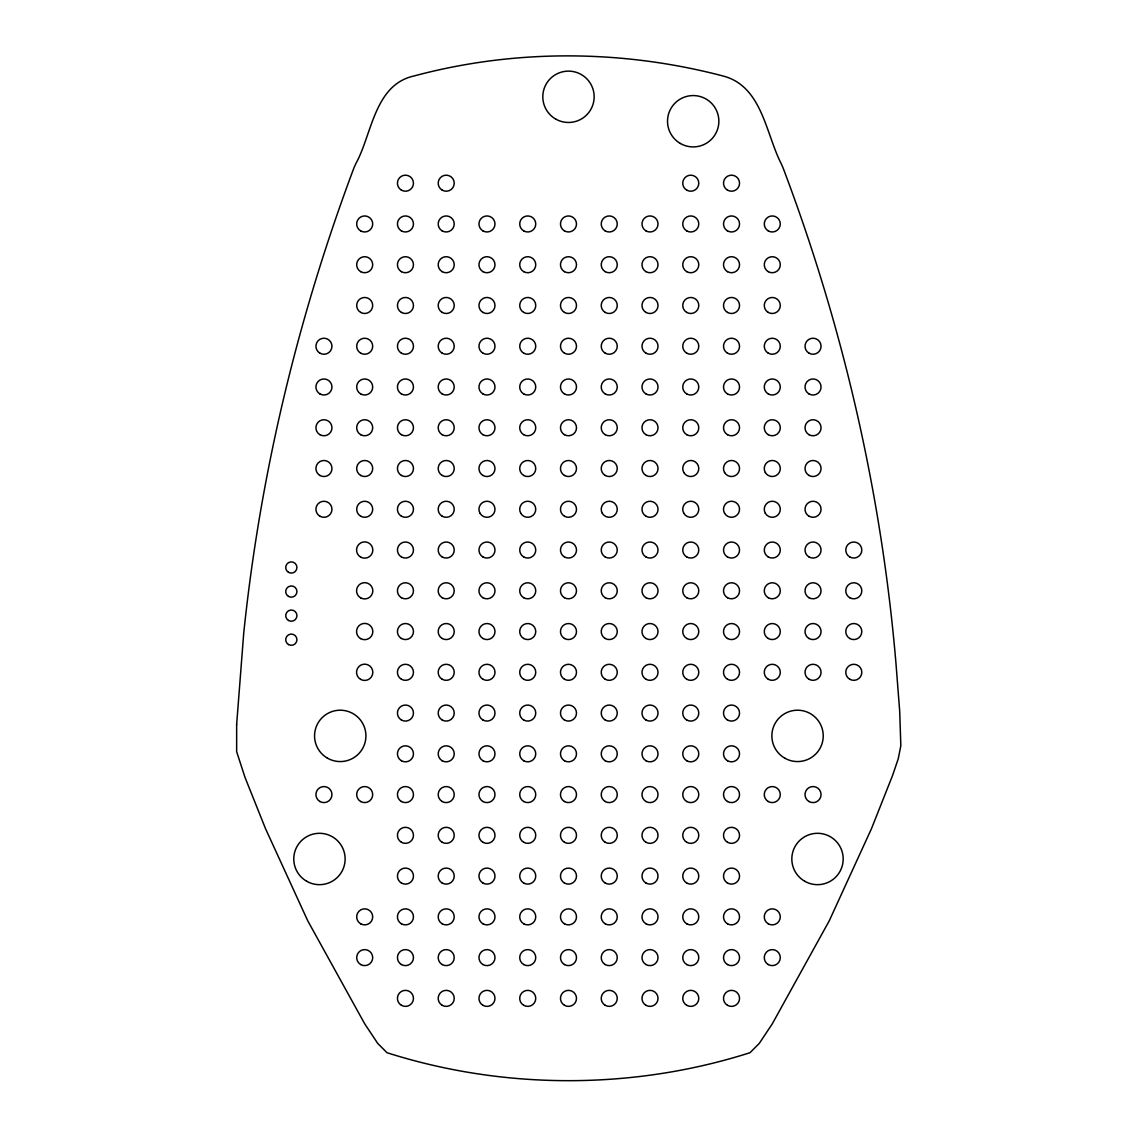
<?xml version="1.0" encoding="UTF-8"?>
<svg xmlns="http://www.w3.org/2000/svg" width="1137" height="1137" viewBox="0 0 1137 1137"><rect width="100%" height="100%" fill="white"/><g stroke="black" fill="none" stroke-linecap="round" stroke-linejoin="round"><path stroke-width="1.5" d="M236.652 724.397L236.652 751.671L244.995 777.353L265.532 828.702L307.743 920.799L364.707 1023.826L377.711 1043.396L387.006 1052.706C503.933 1089.971 633.082 1090.028 749.994 1052.706L759.289 1043.396L772.293 1023.826L829.257 920.799L871.468 828.702L892.644 775.263L898.258 758.734L900.831 745.73L899.708 711.392L896.013 663.894C881.644 494.154 843.228 326.689 782.881 167.409L781.119 163.557C765.613 132.873 761.875 85.886 722.876 75.952C622.124 49.502 514.805 48.877 414.124 75.952C374.272 84.593 371.998 134.507 355.881 163.557L354.119 167.409C297.823 317.251 260.245 474.001 243.716 633.252L236.652 724.397M401.432 964.56A8.03 8.03 0 0 0 413.47 957.624A8.03 8.03 0 0 0 401.432 950.674A8.03 8.03 0 0 0 401.432 964.56M523.716 434.704A8.03 8.03 0 0 0 535.754 427.754A8.03 8.03 0 0 0 523.716 420.804A8.03 8.03 0 0 0 523.716 434.704M523.716 556.974A8.03 8.03 0 0 0 535.754 550.024A8.03 8.03 0 0 0 523.716 543.088A8.03 8.03 0 0 0 523.716 556.974M555.652 119.03A25.668 25.668 0 0 0 594.154 96.787A25.668 25.668 0 0 0 555.652 74.559A25.668 25.668 0 0 0 555.652 119.03M680.367 143.475A25.668 25.668 0 0 0 718.868 121.247A25.668 25.668 0 0 0 680.367 99.004A25.668 25.668 0 0 0 680.367 143.475M784.715 758.123A25.668 25.668 0 0 0 823.231 735.881A25.668 25.668 0 0 0 784.715 713.652A25.668 25.668 0 0 0 784.715 758.123M306.62 881.218A25.668 25.668 0 0 0 345.136 858.975A25.668 25.668 0 0 0 306.62 836.747A25.668 25.668 0 0 0 306.62 881.218M804.669 881.218A25.668 25.668 0 0 0 843.185 858.975A25.668 25.668 0 0 0 804.669 836.747A25.668 25.668 0 0 0 804.669 881.218M327.399 758.123A25.668 25.668 0 0 0 365.915 735.881A25.668 25.668 0 0 0 327.399 713.652A25.668 25.668 0 0 0 327.399 758.123M401.432 556.974A8.03 8.03 0 0 0 413.47 550.024A8.03 8.03 0 0 0 401.432 543.088A8.03 8.03 0 0 0 401.432 556.974M401.432 597.735A8.03 8.03 0 0 0 413.47 590.785A8.03 8.03 0 0 0 401.432 583.835A8.03 8.03 0 0 0 401.432 597.735M401.432 638.497A8.03 8.03 0 0 0 413.47 631.547A8.03 8.03 0 0 0 401.432 624.597A8.03 8.03 0 0 0 401.432 638.497M401.432 679.258A8.03 8.03 0 0 0 413.47 672.308A8.03 8.03 0 0 0 401.432 665.358A8.03 8.03 0 0 0 401.432 679.258M401.432 720.019A8.03 8.03 0 0 0 413.47 713.07A8.03 8.03 0 0 0 401.432 706.12A8.03 8.03 0 0 0 401.432 720.019M401.432 760.767A8.03 8.03 0 0 0 413.47 753.817A8.03 8.03 0 0 0 401.432 746.881A8.03 8.03 0 0 0 401.432 760.767M442.194 760.767A8.03 8.03 0 0 0 454.231 753.817A8.03 8.03 0 0 0 442.194 746.881A8.03 8.03 0 0 0 442.194 760.767M442.194 720.019A8.03 8.03 0 0 0 454.231 713.07A8.03 8.03 0 0 0 442.194 706.12A8.03 8.03 0 0 0 442.194 720.019M442.194 679.258A8.03 8.03 0 0 0 454.231 672.308A8.03 8.03 0 0 0 442.194 665.358A8.03 8.03 0 0 0 442.194 679.258M442.194 638.497A8.03 8.03 0 0 0 454.231 631.547A8.03 8.03 0 0 0 442.194 624.597A8.03 8.03 0 0 0 442.194 638.497M442.194 597.735A8.03 8.03 0 0 0 454.231 590.785A8.03 8.03 0 0 0 442.194 583.835A8.03 8.03 0 0 0 442.194 597.735M442.194 556.974A8.03 8.03 0 0 0 454.231 550.024A8.03 8.03 0 0 0 442.194 543.088A8.03 8.03 0 0 0 442.194 556.974M442.194 516.226A8.03 8.03 0 0 0 454.231 509.277A8.03 8.03 0 0 0 442.194 502.327A8.03 8.03 0 0 0 442.194 516.226M401.432 516.226A8.03 8.03 0 0 0 413.47 509.277A8.03 8.03 0 0 0 401.432 502.327A8.03 8.03 0 0 0 401.432 516.226M360.685 516.226A8.03 8.03 0 0 0 372.709 509.277A8.03 8.03 0 0 0 360.685 502.327A8.03 8.03 0 0 0 360.685 516.226M360.685 475.465A8.03 8.03 0 0 0 372.709 468.515A8.03 8.03 0 0 0 360.685 461.565A8.03 8.03 0 0 0 360.685 475.465M401.432 475.465A8.03 8.03 0 0 0 413.47 468.515A8.03 8.03 0 0 0 401.432 461.565A8.03 8.03 0 0 0 401.432 475.465M442.194 475.465A8.03 8.03 0 0 0 454.231 468.515A8.03 8.03 0 0 0 442.194 461.565A8.03 8.03 0 0 0 442.194 475.465M482.955 475.465A8.03 8.03 0 0 0 494.993 468.515A8.03 8.03 0 0 0 482.955 461.565A8.03 8.03 0 0 0 482.955 475.465M480.013 513.284A8.03 8.03 0 0 0 493.913 513.284A8.03 8.03 0 0 0 486.963 501.246A8.03 8.03 0 0 0 480.013 513.284M482.955 556.974A8.03 8.03 0 0 0 494.993 550.024A8.03 8.03 0 0 0 482.955 543.088A8.03 8.03 0 0 0 482.955 556.974M482.955 597.735A8.03 8.03 0 0 0 494.993 590.785A8.03 8.03 0 0 0 482.955 583.835A8.03 8.03 0 0 0 482.955 597.735M482.955 638.497A8.03 8.03 0 0 0 494.993 631.547A8.03 8.03 0 0 0 482.955 624.597A8.03 8.03 0 0 0 482.955 638.497M482.955 679.258A8.03 8.03 0 0 0 494.993 672.308A8.03 8.03 0 0 0 482.955 665.358A8.03 8.03 0 0 0 482.955 679.258M482.955 720.019A8.03 8.03 0 0 0 494.993 713.07A8.03 8.03 0 0 0 482.955 706.12A8.03 8.03 0 0 0 482.955 720.019M482.955 760.767A8.03 8.03 0 0 0 494.993 753.817A8.03 8.03 0 0 0 482.955 746.881A8.03 8.03 0 0 0 482.955 760.767M564.478 760.767A8.03 8.03 0 0 0 576.502 753.817A8.03 8.03 0 0 0 564.478 746.881A8.03 8.03 0 0 0 564.478 760.767M523.716 760.767A8.03 8.03 0 0 0 535.754 753.817A8.03 8.03 0 0 0 523.716 746.881A8.03 8.03 0 0 0 523.716 760.767M523.716 720.019A8.03 8.03 0 0 0 535.754 713.07A8.03 8.03 0 0 0 523.716 706.12A8.03 8.03 0 0 0 523.716 720.019M523.716 679.258A8.03 8.03 0 0 0 535.754 672.308A8.03 8.03 0 0 0 523.716 665.358A8.03 8.03 0 0 0 523.716 679.258M523.716 638.497A8.03 8.03 0 0 0 535.754 631.547A8.03 8.03 0 0 0 523.716 624.597A8.03 8.03 0 0 0 523.716 638.497M523.716 597.735A8.03 8.03 0 0 0 535.754 590.785A8.03 8.03 0 0 0 523.716 583.835A8.03 8.03 0 0 0 523.716 597.735M520.774 513.284A8.03 8.03 0 0 0 534.674 513.284A8.03 8.03 0 0 0 527.724 501.246A8.03 8.03 0 0 0 520.774 513.284M523.716 475.465A8.03 8.03 0 0 0 535.754 468.515A8.03 8.03 0 0 0 523.716 461.565A8.03 8.03 0 0 0 523.716 475.465M482.955 434.704A8.03 8.03 0 0 0 494.993 427.754A8.03 8.03 0 0 0 482.955 420.804A8.03 8.03 0 0 0 482.955 434.704M442.194 434.704A8.03 8.03 0 0 0 454.231 427.754A8.03 8.03 0 0 0 442.194 420.804A8.03 8.03 0 0 0 442.194 434.704M401.432 434.704A8.03 8.03 0 0 0 413.47 427.754A8.03 8.03 0 0 0 401.432 420.804A8.03 8.03 0 0 0 401.432 434.704M360.685 434.704A8.03 8.03 0 0 0 372.709 427.754A8.03 8.03 0 0 0 360.685 420.804A8.03 8.03 0 0 0 360.685 434.704M319.923 434.704A8.03 8.03 0 0 0 331.961 427.754A8.03 8.03 0 0 0 319.923 420.804A8.03 8.03 0 0 0 319.923 434.704M319.923 475.465A8.03 8.03 0 0 0 331.961 468.515A8.03 8.03 0 0 0 319.923 461.565A8.03 8.03 0 0 0 319.923 475.465M319.923 516.226A8.03 8.03 0 0 0 331.961 509.277A8.03 8.03 0 0 0 319.923 502.327A8.03 8.03 0 0 0 319.923 516.226M564.478 434.704A8.03 8.03 0 0 0 576.502 427.754A8.03 8.03 0 0 0 564.478 420.804A8.03 8.03 0 0 0 564.478 434.704M564.478 516.226A8.03 8.03 0 0 0 576.502 509.277A8.03 8.03 0 0 0 564.478 502.327A8.03 8.03 0 0 0 564.478 516.226M564.478 475.465A8.03 8.03 0 0 0 576.502 468.515A8.03 8.03 0 0 0 564.478 461.565A8.03 8.03 0 0 0 564.478 475.465M564.478 556.974A8.03 8.03 0 0 0 576.502 550.024A8.03 8.03 0 0 0 564.478 543.088A8.03 8.03 0 0 0 564.478 556.974M564.478 597.735A8.03 8.03 0 0 0 576.502 590.785A8.03 8.03 0 0 0 564.478 583.835A8.03 8.03 0 0 0 564.478 597.735M564.478 638.497A8.03 8.03 0 0 0 576.502 631.547A8.03 8.03 0 0 0 564.478 624.597A8.03 8.03 0 0 0 564.478 638.497M564.478 679.258A8.03 8.03 0 0 0 576.502 672.308A8.03 8.03 0 0 0 564.478 665.358A8.03 8.03 0 0 0 564.478 679.258M564.478 720.019A8.03 8.03 0 0 0 576.502 713.07A8.03 8.03 0 0 0 564.478 706.12A8.03 8.03 0 0 0 564.478 720.019M605.225 760.767A8.03 8.03 0 0 0 617.263 753.817A8.03 8.03 0 0 0 605.225 746.881A8.03 8.03 0 0 0 605.225 760.767M605.225 720.019A8.03 8.03 0 0 0 617.263 713.07A8.03 8.03 0 0 0 605.225 706.12A8.03 8.03 0 0 0 605.225 720.019M605.225 679.258A8.03 8.03 0 0 0 617.263 672.308A8.03 8.03 0 0 0 605.225 665.358A8.03 8.03 0 0 0 605.225 679.258M605.225 638.497A8.03 8.03 0 0 0 617.263 631.547A8.03 8.03 0 0 0 605.225 624.597A8.03 8.03 0 0 0 605.225 638.497M605.225 597.735A8.03 8.03 0 0 0 617.263 590.785A8.03 8.03 0 0 0 605.225 583.835A8.03 8.03 0 0 0 605.225 597.735M602.297 513.284A8.03 8.03 0 0 0 616.197 513.284A8.03 8.03 0 0 0 609.247 501.246A8.03 8.03 0 0 0 602.297 513.284M605.225 475.465A8.03 8.03 0 0 0 617.263 468.515A8.03 8.03 0 0 0 605.225 461.565A8.03 8.03 0 0 0 605.225 475.465M605.225 434.704A8.03 8.03 0 0 0 617.263 427.754A8.03 8.03 0 0 0 605.225 420.804A8.03 8.03 0 0 0 605.225 434.704M645.987 434.704A8.03 8.03 0 0 0 658.025 427.754A8.03 8.03 0 0 0 645.987 420.804A8.03 8.03 0 0 0 645.987 434.704M645.987 475.465A8.03 8.03 0 0 0 658.025 468.515A8.03 8.03 0 0 0 645.987 461.565A8.03 8.03 0 0 0 645.987 475.465M645.987 516.226A8.03 8.03 0 0 0 658.025 509.277A8.03 8.03 0 0 0 645.987 502.327A8.03 8.03 0 0 0 645.987 516.226M605.225 556.974A8.03 8.03 0 0 0 617.263 550.024A8.03 8.03 0 0 0 605.225 543.088A8.03 8.03 0 0 0 605.225 556.974M645.987 556.974A8.03 8.03 0 0 0 658.025 550.024A8.03 8.03 0 0 0 645.987 543.088A8.03 8.03 0 0 0 645.987 556.974M645.987 597.735A8.03 8.03 0 0 0 658.025 590.785A8.03 8.03 0 0 0 645.987 583.835A8.03 8.03 0 0 0 645.987 597.735M645.987 638.497A8.03 8.03 0 0 0 658.025 631.547A8.03 8.03 0 0 0 645.987 624.597A8.03 8.03 0 0 0 645.987 638.497M645.987 679.258A8.03 8.03 0 0 0 658.025 672.308A8.03 8.03 0 0 0 645.987 665.358A8.03 8.03 0 0 0 645.987 679.258M645.987 720.019A8.03 8.03 0 0 0 658.025 713.07A8.03 8.03 0 0 0 645.987 706.12A8.03 8.03 0 0 0 645.987 720.019M645.987 760.767A8.03 8.03 0 0 0 658.025 753.817A8.03 8.03 0 0 0 645.987 746.881A8.03 8.03 0 0 0 645.987 760.767M727.509 760.767A8.03 8.03 0 0 0 739.547 753.817A8.03 8.03 0 0 0 727.509 746.881A8.03 8.03 0 0 0 727.509 760.767M686.748 760.767A8.03 8.03 0 0 0 698.786 753.817A8.03 8.03 0 0 0 686.748 746.881A8.03 8.03 0 0 0 686.748 760.767M686.748 720.019A8.03 8.03 0 0 0 698.786 713.07A8.03 8.03 0 0 0 686.748 706.12A8.03 8.03 0 0 0 686.748 720.019M686.748 679.258A8.03 8.03 0 0 0 698.786 672.308A8.03 8.03 0 0 0 686.748 665.358A8.03 8.03 0 0 0 686.748 679.258M686.748 638.497A8.03 8.03 0 0 0 698.786 631.547A8.03 8.03 0 0 0 686.748 624.597A8.03 8.03 0 0 0 686.748 638.497M686.748 597.735A8.03 8.03 0 0 0 698.786 590.785A8.03 8.03 0 0 0 686.748 583.835A8.03 8.03 0 0 0 686.748 597.735M686.748 556.974A8.03 8.03 0 0 0 698.786 550.024A8.03 8.03 0 0 0 686.748 543.088A8.03 8.03 0 0 0 686.748 556.974M683.806 513.284A8.03 8.03 0 0 0 697.706 513.284A8.03 8.03 0 0 0 690.756 501.246A8.03 8.03 0 0 0 683.806 513.284M683.806 472.523A8.03 8.03 0 0 0 697.706 472.523A8.03 8.03 0 0 0 690.756 460.485A8.03 8.03 0 0 0 683.806 472.523M686.748 434.704A8.03 8.03 0 0 0 698.786 427.754A8.03 8.03 0 0 0 686.748 420.804A8.03 8.03 0 0 0 686.748 434.704M727.509 434.704A8.03 8.03 0 0 0 739.547 427.754A8.03 8.03 0 0 0 727.509 420.804A8.03 8.03 0 0 0 727.509 434.704M724.567 472.523A8.03 8.03 0 0 0 738.467 472.523A8.03 8.03 0 0 0 731.517 460.485A8.03 8.03 0 0 0 724.567 472.523M724.567 513.284A8.03 8.03 0 0 0 738.467 513.284A8.03 8.03 0 0 0 731.517 501.246A8.03 8.03 0 0 0 724.567 513.284M727.509 597.735A8.03 8.03 0 0 0 739.547 590.785A8.03 8.03 0 0 0 727.509 583.835A8.03 8.03 0 0 0 727.509 597.735M727.509 638.497A8.03 8.03 0 0 0 739.547 631.547A8.03 8.03 0 0 0 727.509 624.597A8.03 8.03 0 0 0 727.509 638.497M727.509 679.258A8.03 8.03 0 0 0 739.547 672.308A8.03 8.03 0 0 0 727.509 665.358A8.03 8.03 0 0 0 727.509 679.258M727.509 720.019A8.03 8.03 0 0 0 739.547 713.07A8.03 8.03 0 0 0 727.509 706.12A8.03 8.03 0 0 0 727.509 720.019M727.509 556.974A8.03 8.03 0 0 0 739.547 550.024A8.03 8.03 0 0 0 727.509 543.088A8.03 8.03 0 0 0 727.509 556.974M768.271 434.704A8.03 8.03 0 0 0 780.295 427.754A8.03 8.03 0 0 0 768.271 420.804A8.03 8.03 0 0 0 768.271 434.704M765.329 472.523A8.03 8.03 0 0 0 779.229 472.523A8.03 8.03 0 0 0 772.279 460.485A8.03 8.03 0 0 0 765.329 472.523M765.329 513.284A8.03 8.03 0 0 0 779.229 513.284A8.03 8.03 0 0 0 772.279 501.246A8.03 8.03 0 0 0 765.329 513.284M768.271 556.974A8.03 8.03 0 0 0 780.295 550.024A8.03 8.03 0 0 0 768.271 543.088A8.03 8.03 0 0 0 768.271 556.974M768.271 597.735A8.03 8.03 0 0 0 780.295 590.785A8.03 8.03 0 0 0 768.271 583.835A8.03 8.03 0 0 0 768.271 597.735M768.271 638.497A8.03 8.03 0 0 0 780.295 631.547A8.03 8.03 0 0 0 768.271 624.597A8.03 8.03 0 0 0 768.271 638.497M768.271 679.258A8.03 8.03 0 0 0 780.295 672.308A8.03 8.03 0 0 0 768.271 665.358A8.03 8.03 0 0 0 768.271 679.258M809.018 679.258A8.03 8.03 0 0 0 821.056 672.308A8.03 8.03 0 0 0 809.018 665.358A8.03 8.03 0 0 0 809.018 679.258M809.018 638.497A8.03 8.03 0 0 0 821.056 631.547A8.03 8.03 0 0 0 809.018 624.597A8.03 8.03 0 0 0 809.018 638.497M809.018 597.735A8.03 8.03 0 0 0 821.056 590.785A8.03 8.03 0 0 0 809.018 583.835A8.03 8.03 0 0 0 809.018 597.735M809.018 556.974A8.03 8.03 0 0 0 821.056 550.024A8.03 8.03 0 0 0 809.018 543.088A8.03 8.03 0 0 0 809.018 556.974M809.018 516.226A8.03 8.03 0 0 0 821.056 509.277A8.03 8.03 0 0 0 809.018 502.327A8.03 8.03 0 0 0 809.018 516.226M809.018 475.465A8.03 8.03 0 0 0 821.056 468.515A8.03 8.03 0 0 0 809.018 461.565A8.03 8.03 0 0 0 809.018 475.465M809.018 434.704A8.03 8.03 0 0 0 821.056 427.754A8.03 8.03 0 0 0 809.018 420.804A8.03 8.03 0 0 0 809.018 434.704M849.78 556.974A8.03 8.03 0 0 0 861.818 550.024A8.03 8.03 0 0 0 849.78 543.088A8.03 8.03 0 0 0 849.78 556.974M849.78 597.735A8.03 8.03 0 0 0 861.818 590.785A8.03 8.03 0 0 0 849.78 583.835A8.03 8.03 0 0 0 849.78 597.735M849.78 638.497A8.03 8.03 0 0 0 861.818 631.547A8.03 8.03 0 0 0 849.78 624.597A8.03 8.03 0 0 0 849.78 638.497M849.78 679.258A8.03 8.03 0 0 0 861.818 672.308A8.03 8.03 0 0 0 849.78 665.358A8.03 8.03 0 0 0 849.78 679.258M727.509 801.528A8.03 8.03 0 0 0 739.547 794.578A8.03 8.03 0 0 0 727.509 787.628A8.03 8.03 0 0 0 727.509 801.528M727.509 842.29A8.03 8.03 0 0 0 739.547 835.34A8.03 8.03 0 0 0 727.509 828.39A8.03 8.03 0 0 0 727.509 842.29M727.509 883.051A8.03 8.03 0 0 0 739.547 876.101A8.03 8.03 0 0 0 727.509 869.151A8.03 8.03 0 0 0 727.509 883.051M727.509 923.812A8.03 8.03 0 0 0 739.547 916.863A8.03 8.03 0 0 0 727.509 909.913A8.03 8.03 0 0 0 727.509 923.812M686.748 801.528A8.03 8.03 0 0 0 698.786 794.578A8.03 8.03 0 0 0 686.748 787.628A8.03 8.03 0 0 0 686.748 801.528M605.225 801.528A8.03 8.03 0 0 0 617.263 794.578A8.03 8.03 0 0 0 605.225 787.628A8.03 8.03 0 0 0 605.225 801.528M645.987 801.528A8.03 8.03 0 0 0 658.025 794.578A8.03 8.03 0 0 0 645.987 787.628A8.03 8.03 0 0 0 645.987 801.528M564.478 801.528A8.03 8.03 0 0 0 576.502 794.578A8.03 8.03 0 0 0 564.478 787.628A8.03 8.03 0 0 0 564.478 801.528M523.716 801.528A8.03 8.03 0 0 0 535.754 794.578A8.03 8.03 0 0 0 523.716 787.628A8.03 8.03 0 0 0 523.716 801.528M482.955 801.528A8.03 8.03 0 0 0 494.993 794.578A8.03 8.03 0 0 0 482.955 787.628A8.03 8.03 0 0 0 482.955 801.528M442.194 801.528A8.03 8.03 0 0 0 454.231 794.578A8.03 8.03 0 0 0 442.194 787.628A8.03 8.03 0 0 0 442.194 801.528M401.432 801.528A8.03 8.03 0 0 0 413.47 794.578A8.03 8.03 0 0 0 401.432 787.628A8.03 8.03 0 0 0 401.432 801.528M401.432 842.29A8.03 8.03 0 0 0 413.47 835.34A8.03 8.03 0 0 0 401.432 828.39A8.03 8.03 0 0 0 401.432 842.29M401.432 883.051A8.03 8.03 0 0 0 413.47 876.101A8.03 8.03 0 0 0 401.432 869.151A8.03 8.03 0 0 0 401.432 883.051M401.432 923.812A8.03 8.03 0 0 0 413.47 916.863A8.03 8.03 0 0 0 401.432 909.913A8.03 8.03 0 0 0 401.432 923.812M442.194 923.812A8.03 8.03 0 0 0 454.231 916.863A8.03 8.03 0 0 0 442.194 909.913A8.03 8.03 0 0 0 442.194 923.812M442.194 883.051A8.03 8.03 0 0 0 454.231 876.101A8.03 8.03 0 0 0 442.194 869.151A8.03 8.03 0 0 0 442.194 883.051M442.194 842.29A8.03 8.03 0 0 0 454.231 835.34A8.03 8.03 0 0 0 442.194 828.39A8.03 8.03 0 0 0 442.194 842.29M482.955 842.29A8.03 8.03 0 0 0 494.993 835.34A8.03 8.03 0 0 0 482.955 828.39A8.03 8.03 0 0 0 482.955 842.29M564.478 842.29A8.03 8.03 0 0 0 576.502 835.34A8.03 8.03 0 0 0 564.478 828.39A8.03 8.03 0 0 0 564.478 842.29M523.716 842.29A8.03 8.03 0 0 0 535.754 835.34A8.03 8.03 0 0 0 523.716 828.39A8.03 8.03 0 0 0 523.716 842.29M605.225 842.29A8.03 8.03 0 0 0 617.263 835.34A8.03 8.03 0 0 0 605.225 828.39A8.03 8.03 0 0 0 605.225 842.29M645.987 842.29A8.03 8.03 0 0 0 658.025 835.34A8.03 8.03 0 0 0 645.987 828.39A8.03 8.03 0 0 0 645.987 842.29M686.748 842.29A8.03 8.03 0 0 0 698.786 835.34A8.03 8.03 0 0 0 686.748 828.39A8.03 8.03 0 0 0 686.748 842.29M686.748 883.051A8.03 8.03 0 0 0 698.786 876.101A8.03 8.03 0 0 0 686.748 869.151A8.03 8.03 0 0 0 686.748 883.051M645.987 883.051A8.03 8.03 0 0 0 658.025 876.101A8.03 8.03 0 0 0 645.987 869.151A8.03 8.03 0 0 0 645.987 883.051M605.225 883.051A8.03 8.03 0 0 0 617.263 876.101A8.03 8.03 0 0 0 605.225 869.151A8.03 8.03 0 0 0 605.225 883.051M564.478 883.051A8.03 8.03 0 0 0 576.502 876.101A8.03 8.03 0 0 0 564.478 869.151A8.03 8.03 0 0 0 564.478 883.051M523.716 883.051A8.03 8.03 0 0 0 535.754 876.101A8.03 8.03 0 0 0 523.716 869.151A8.03 8.03 0 0 0 523.716 883.051M482.955 883.051A8.03 8.03 0 0 0 494.993 876.101A8.03 8.03 0 0 0 482.955 869.151A8.03 8.03 0 0 0 482.955 883.051M482.955 923.812A8.03 8.03 0 0 0 494.993 916.863A8.03 8.03 0 0 0 482.955 909.913A8.03 8.03 0 0 0 482.955 923.812M564.478 923.812A8.03 8.03 0 0 0 576.502 916.863A8.03 8.03 0 0 0 564.478 909.913A8.03 8.03 0 0 0 564.478 923.812M523.716 923.812A8.03 8.03 0 0 0 535.754 916.863A8.03 8.03 0 0 0 523.716 909.913A8.03 8.03 0 0 0 523.716 923.812M605.225 923.812A8.03 8.03 0 0 0 617.263 916.863A8.03 8.03 0 0 0 605.225 909.913A8.03 8.03 0 0 0 605.225 923.812M645.987 923.812A8.03 8.03 0 0 0 658.025 916.863A8.03 8.03 0 0 0 645.987 909.913A8.03 8.03 0 0 0 645.987 923.812M686.748 923.812A8.03 8.03 0 0 0 698.786 916.863A8.03 8.03 0 0 0 686.748 909.913A8.03 8.03 0 0 0 686.748 923.812M727.509 964.56A8.03 8.03 0 0 0 739.547 957.624A8.03 8.03 0 0 0 727.509 950.674A8.03 8.03 0 0 0 727.509 964.56M727.509 1005.321A8.03 8.03 0 0 0 739.547 998.371A8.03 8.03 0 0 0 727.509 991.421A8.03 8.03 0 0 0 727.509 1005.321M686.748 1005.321A8.03 8.03 0 0 0 698.786 998.371A8.03 8.03 0 0 0 686.748 991.421A8.03 8.03 0 0 0 686.748 1005.321M645.987 1005.321A8.03 8.03 0 0 0 658.025 998.371A8.03 8.03 0 0 0 645.987 991.421A8.03 8.03 0 0 0 645.987 1005.321M564.478 1005.321A8.03 8.03 0 0 0 576.502 998.371A8.03 8.03 0 0 0 564.478 991.421A8.03 8.03 0 0 0 564.478 1005.321M482.955 1005.321A8.03 8.03 0 0 0 494.993 998.371A8.03 8.03 0 0 0 482.955 991.421A8.03 8.03 0 0 0 482.955 1005.321M442.194 1005.321A8.03 8.03 0 0 0 454.231 998.371A8.03 8.03 0 0 0 442.194 991.421A8.03 8.03 0 0 0 442.194 1005.321M401.432 1005.321A8.03 8.03 0 0 0 413.47 998.371A8.03 8.03 0 0 0 401.432 991.421A8.03 8.03 0 0 0 401.432 1005.321M442.194 964.56A8.03 8.03 0 0 0 454.231 957.624A8.03 8.03 0 0 0 442.194 950.674A8.03 8.03 0 0 0 442.194 964.56M482.955 964.56A8.03 8.03 0 0 0 494.993 957.624A8.03 8.03 0 0 0 482.955 950.674A8.03 8.03 0 0 0 482.955 964.56M523.716 964.56A8.03 8.03 0 0 0 535.754 957.624A8.03 8.03 0 0 0 523.716 950.674A8.03 8.03 0 0 0 523.716 964.56M564.478 964.56A8.03 8.03 0 0 0 576.502 957.624A8.03 8.03 0 0 0 564.478 950.674A8.03 8.03 0 0 0 564.478 964.56M605.225 964.56A8.03 8.03 0 0 0 617.263 957.624A8.03 8.03 0 0 0 605.225 950.674A8.03 8.03 0 0 0 605.225 964.56M645.987 964.56A8.03 8.03 0 0 0 658.025 957.624A8.03 8.03 0 0 0 645.987 950.674A8.03 8.03 0 0 0 645.987 964.56M686.748 964.56A8.03 8.03 0 0 0 698.786 957.624A8.03 8.03 0 0 0 686.748 950.674A8.03 8.03 0 0 0 686.748 964.56M605.225 1005.321A8.03 8.03 0 0 0 617.263 998.371A8.03 8.03 0 0 0 605.225 991.421A8.03 8.03 0 0 0 605.225 1005.321M523.716 1005.321A8.03 8.03 0 0 0 535.754 998.371A8.03 8.03 0 0 0 523.716 991.421A8.03 8.03 0 0 0 523.716 1005.321M360.685 964.56A8.03 8.03 0 0 0 372.709 957.624A8.03 8.03 0 0 0 360.685 950.674A8.03 8.03 0 0 0 360.685 964.56M360.685 923.812A8.03 8.03 0 0 0 372.709 916.863A8.03 8.03 0 0 0 360.685 909.913A8.03 8.03 0 0 0 360.685 923.812M360.685 801.528A8.03 8.03 0 0 0 372.709 794.578A8.03 8.03 0 0 0 360.685 787.628A8.03 8.03 0 0 0 360.685 801.528M768.271 801.528A8.03 8.03 0 0 0 780.295 794.578A8.03 8.03 0 0 0 768.271 787.628A8.03 8.03 0 0 0 768.271 801.528M768.271 923.812A8.03 8.03 0 0 0 780.295 916.863A8.03 8.03 0 0 0 768.271 909.913A8.03 8.03 0 0 0 768.271 923.812M768.271 964.56A8.03 8.03 0 0 0 780.295 957.624A8.03 8.03 0 0 0 768.271 950.674A8.03 8.03 0 0 0 768.271 964.56M319.923 393.942A8.03 8.03 0 0 0 331.961 386.992A8.03 8.03 0 0 0 319.923 380.042A8.03 8.03 0 0 0 319.923 393.942M360.685 393.942A8.03 8.03 0 0 0 372.709 386.992A8.03 8.03 0 0 0 360.685 380.042A8.03 8.03 0 0 0 360.685 393.942M401.432 393.942A8.03 8.03 0 0 0 413.47 386.992A8.03 8.03 0 0 0 401.432 380.042A8.03 8.03 0 0 0 401.432 393.942M442.194 393.942A8.03 8.03 0 0 0 454.231 386.992A8.03 8.03 0 0 0 442.194 380.042A8.03 8.03 0 0 0 442.194 393.942M482.955 393.942A8.03 8.03 0 0 0 494.993 386.992A8.03 8.03 0 0 0 482.955 380.042A8.03 8.03 0 0 0 482.955 393.942M523.716 393.942A8.03 8.03 0 0 0 535.754 386.992A8.03 8.03 0 0 0 523.716 380.042A8.03 8.03 0 0 0 523.716 393.942M564.478 393.942A8.03 8.03 0 0 0 576.502 386.992A8.03 8.03 0 0 0 564.478 380.042A8.03 8.03 0 0 0 564.478 393.942M605.225 393.942A8.03 8.03 0 0 0 617.263 386.992A8.03 8.03 0 0 0 605.225 380.042A8.03 8.03 0 0 0 605.225 393.942M645.987 393.942A8.03 8.03 0 0 0 658.025 386.992A8.03 8.03 0 0 0 645.987 380.042A8.03 8.03 0 0 0 645.987 393.942M686.748 393.942A8.03 8.03 0 0 0 698.786 386.992A8.03 8.03 0 0 0 686.748 380.042A8.03 8.03 0 0 0 686.748 393.942M727.509 393.942A8.03 8.03 0 0 0 739.547 386.992A8.03 8.03 0 0 0 727.509 380.042A8.03 8.03 0 0 0 727.509 393.942M768.271 393.942A8.03 8.03 0 0 0 780.295 386.992A8.03 8.03 0 0 0 768.271 380.042A8.03 8.03 0 0 0 768.271 393.942M809.018 393.942A8.03 8.03 0 0 0 821.056 386.992A8.03 8.03 0 0 0 809.018 380.042A8.03 8.03 0 0 0 809.018 393.942M809.018 353.181A8.03 8.03 0 0 0 821.056 346.231A8.03 8.03 0 0 0 809.018 339.295A8.03 8.03 0 0 0 809.018 353.181M768.271 353.181A8.03 8.03 0 0 0 780.295 346.231A8.03 8.03 0 0 0 768.271 339.295A8.03 8.03 0 0 0 768.271 353.181M727.509 353.181A8.03 8.03 0 0 0 739.547 346.231A8.03 8.03 0 0 0 727.509 339.295A8.03 8.03 0 0 0 727.509 353.181M686.748 353.181A8.03 8.03 0 0 0 698.786 346.231A8.03 8.03 0 0 0 686.748 339.295A8.03 8.03 0 0 0 686.748 353.181M645.987 353.181A8.03 8.03 0 0 0 658.025 346.231A8.03 8.03 0 0 0 645.987 339.295A8.03 8.03 0 0 0 645.987 353.181M605.225 353.181A8.03 8.03 0 0 0 617.263 346.231A8.03 8.03 0 0 0 605.225 339.295A8.03 8.03 0 0 0 605.225 353.181M564.478 353.181A8.03 8.03 0 0 0 576.502 346.231A8.03 8.03 0 0 0 564.478 339.295A8.03 8.03 0 0 0 564.478 353.181M523.716 353.181A8.03 8.03 0 0 0 535.754 346.231A8.03 8.03 0 0 0 523.716 339.295A8.03 8.03 0 0 0 523.716 353.181M482.955 353.181A8.03 8.03 0 0 0 494.993 346.231A8.03 8.03 0 0 0 482.955 339.295A8.03 8.03 0 0 0 482.955 353.181M442.194 353.181A8.03 8.03 0 0 0 454.231 346.231A8.03 8.03 0 0 0 442.194 339.295A8.03 8.03 0 0 0 442.194 353.181M401.432 353.181A8.03 8.03 0 0 0 413.47 346.231A8.03 8.03 0 0 0 401.432 339.295A8.03 8.03 0 0 0 401.432 353.181M360.685 353.181A8.03 8.03 0 0 0 372.709 346.231A8.03 8.03 0 0 0 360.685 339.295A8.03 8.03 0 0 0 360.685 353.181M319.923 353.181A8.03 8.03 0 0 0 331.961 346.231A8.03 8.03 0 0 0 319.923 339.295A8.03 8.03 0 0 0 319.923 353.181M360.685 312.433A8.03 8.03 0 0 0 372.709 305.483A8.03 8.03 0 0 0 360.685 298.534A8.03 8.03 0 0 0 360.685 312.433M401.432 312.433A8.03 8.03 0 0 0 413.47 305.483A8.03 8.03 0 0 0 401.432 298.534A8.03 8.03 0 0 0 401.432 312.433M442.194 312.433A8.03 8.03 0 0 0 454.231 305.483A8.03 8.03 0 0 0 442.194 298.534A8.03 8.03 0 0 0 442.194 312.433M482.955 312.433A8.03 8.03 0 0 0 494.993 305.483A8.03 8.03 0 0 0 482.955 298.534A8.03 8.03 0 0 0 482.955 312.433M523.716 312.433A8.03 8.03 0 0 0 535.754 305.483A8.03 8.03 0 0 0 523.716 298.534A8.03 8.03 0 0 0 523.716 312.433M564.478 312.433A8.03 8.03 0 0 0 576.502 305.483A8.03 8.03 0 0 0 564.478 298.534A8.03 8.03 0 0 0 564.478 312.433M605.225 312.433A8.03 8.03 0 0 0 617.263 305.483A8.03 8.03 0 0 0 605.225 298.534A8.03 8.03 0 0 0 605.225 312.433M645.987 312.433A8.03 8.03 0 0 0 658.025 305.483A8.03 8.03 0 0 0 645.987 298.534A8.03 8.03 0 0 0 645.987 312.433M686.748 312.433A8.03 8.03 0 0 0 698.786 305.483A8.03 8.03 0 0 0 686.748 298.534A8.03 8.03 0 0 0 686.748 312.433M727.509 312.433A8.03 8.03 0 0 0 739.547 305.483A8.03 8.03 0 0 0 727.509 298.534A8.03 8.03 0 0 0 727.509 312.433M768.271 312.433A8.03 8.03 0 0 0 780.295 305.483A8.03 8.03 0 0 0 768.271 298.534A8.03 8.03 0 0 0 768.271 312.433M768.271 271.672A8.03 8.03 0 0 0 780.295 264.722A8.03 8.03 0 0 0 768.271 257.772A8.03 8.03 0 0 0 768.271 271.672M768.271 230.91A8.03 8.03 0 0 0 780.295 223.961A8.03 8.03 0 0 0 768.271 217.011A8.03 8.03 0 0 0 768.271 230.91M727.509 271.672A8.03 8.03 0 0 0 739.547 264.722A8.03 8.03 0 0 0 727.509 257.772A8.03 8.03 0 0 0 727.509 271.672M727.509 230.91A8.03 8.03 0 0 0 739.547 223.961A8.03 8.03 0 0 0 727.509 217.011A8.03 8.03 0 0 0 727.509 230.91M686.748 230.91A8.03 8.03 0 0 0 698.786 223.961A8.03 8.03 0 0 0 686.748 217.011A8.03 8.03 0 0 0 686.748 230.91M686.748 271.672A8.03 8.03 0 0 0 698.786 264.722A8.03 8.03 0 0 0 686.748 257.772A8.03 8.03 0 0 0 686.748 271.672M645.987 271.672A8.03 8.03 0 0 0 658.025 264.722A8.03 8.03 0 0 0 645.987 257.772A8.03 8.03 0 0 0 645.987 271.672M645.987 230.91A8.03 8.03 0 0 0 658.025 223.961A8.03 8.03 0 0 0 645.987 217.011A8.03 8.03 0 0 0 645.987 230.91M605.225 230.91A8.03 8.03 0 0 0 617.263 223.961A8.03 8.03 0 0 0 605.225 217.011A8.03 8.03 0 0 0 605.225 230.91M605.225 271.672A8.03 8.03 0 0 0 617.263 264.722A8.03 8.03 0 0 0 605.225 257.772A8.03 8.03 0 0 0 605.225 271.672M564.478 271.672A8.03 8.03 0 0 0 576.502 264.722A8.03 8.03 0 0 0 564.478 257.772A8.03 8.03 0 0 0 564.478 271.672M564.478 230.91A8.03 8.03 0 0 0 576.502 223.961A8.03 8.03 0 0 0 564.478 217.011A8.03 8.03 0 0 0 564.478 230.91M523.716 230.91A8.03 8.03 0 0 0 535.754 223.961A8.03 8.03 0 0 0 523.716 217.011A8.03 8.03 0 0 0 523.716 230.91M523.716 271.672A8.03 8.03 0 0 0 535.754 264.722A8.03 8.03 0 0 0 523.716 257.772A8.03 8.03 0 0 0 523.716 271.672M482.955 271.672A8.03 8.03 0 0 0 494.993 264.722A8.03 8.03 0 0 0 482.955 257.772A8.03 8.03 0 0 0 482.955 271.672M482.955 230.91A8.03 8.03 0 0 0 494.993 223.961A8.03 8.03 0 0 0 482.955 217.011A8.03 8.03 0 0 0 482.955 230.91M442.194 230.91A8.03 8.03 0 0 0 454.231 223.961A8.03 8.03 0 0 0 442.194 217.011A8.03 8.03 0 0 0 442.194 230.91M442.194 271.672A8.03 8.03 0 0 0 454.231 264.722A8.03 8.03 0 0 0 442.194 257.772A8.03 8.03 0 0 0 442.194 271.672M401.432 271.672A8.03 8.03 0 0 0 413.47 264.722A8.03 8.03 0 0 0 401.432 257.772A8.03 8.03 0 0 0 401.432 271.672M401.432 230.91A8.03 8.03 0 0 0 413.47 223.961A8.03 8.03 0 0 0 401.432 217.011A8.03 8.03 0 0 0 401.432 230.91M360.685 230.91A8.03 8.03 0 0 0 372.709 223.961A8.03 8.03 0 0 0 360.685 217.011A8.03 8.03 0 0 0 360.685 230.91M360.685 271.672A8.03 8.03 0 0 0 372.709 264.722A8.03 8.03 0 0 0 360.685 257.772A8.03 8.03 0 0 0 360.685 271.672M401.432 190.149A8.03 8.03 0 0 0 413.47 183.199A8.03 8.03 0 0 0 401.432 176.249A8.03 8.03 0 0 0 401.432 190.149M442.194 190.149A8.03 8.03 0 0 0 454.231 183.199A8.03 8.03 0 0 0 442.194 176.249A8.03 8.03 0 0 0 442.194 190.149M686.748 190.149A8.03 8.03 0 0 0 698.786 183.199A8.03 8.03 0 0 0 686.748 176.249A8.03 8.03 0 0 0 686.748 190.149M727.509 190.149A8.03 8.03 0 0 0 739.547 183.199A8.03 8.03 0 0 0 727.509 176.249A8.03 8.03 0 0 0 727.509 190.149M809.018 801.528A8.03 8.03 0 0 0 821.056 794.578A8.03 8.03 0 0 0 809.018 787.628A8.03 8.03 0 0 0 809.018 801.528M319.923 801.528A8.03 8.03 0 0 0 331.961 794.578A8.03 8.03 0 0 0 319.923 787.628A8.03 8.03 0 0 0 319.923 801.528M360.614 679.372A8.158 8.158 0 0 0 372.837 672.308A8.158 8.158 0 0 0 360.614 665.244A8.158 8.158 0 0 0 360.614 679.372M360.614 638.61A8.158 8.158 0 0 0 372.837 631.547A8.158 8.158 0 0 0 360.614 624.483A8.158 8.158 0 0 0 360.614 638.61M360.614 597.849A8.158 8.158 0 0 0 372.837 590.785A8.158 8.158 0 0 0 360.614 583.736A8.158 8.158 0 0 0 360.614 597.849M360.614 557.087A8.158 8.158 0 0 0 372.837 550.024A8.158 8.158 0 0 0 360.614 542.974A8.158 8.158 0 0 0 360.614 557.087M288.514 644.565A5.614 5.614 0 0 0 296.942 639.705A5.614 5.614 0 0 0 288.514 634.83A5.614 5.614 0 0 0 288.514 644.565M288.514 620.489A5.614 5.614 0 0 0 296.942 615.629A5.614 5.614 0 0 0 288.514 610.768A5.614 5.614 0 0 0 288.514 620.489M288.514 596.428A5.614 5.614 0 0 0 296.942 591.553A5.614 5.614 0 0 0 288.514 586.692A5.614 5.614 0 0 0 288.514 596.428M288.514 572.352A5.614 5.614 0 0 0 296.942 567.491A5.614 5.614 0 0 0 288.514 562.63A5.614 5.614 0 0 0 288.514 572.352"/></g></svg>
